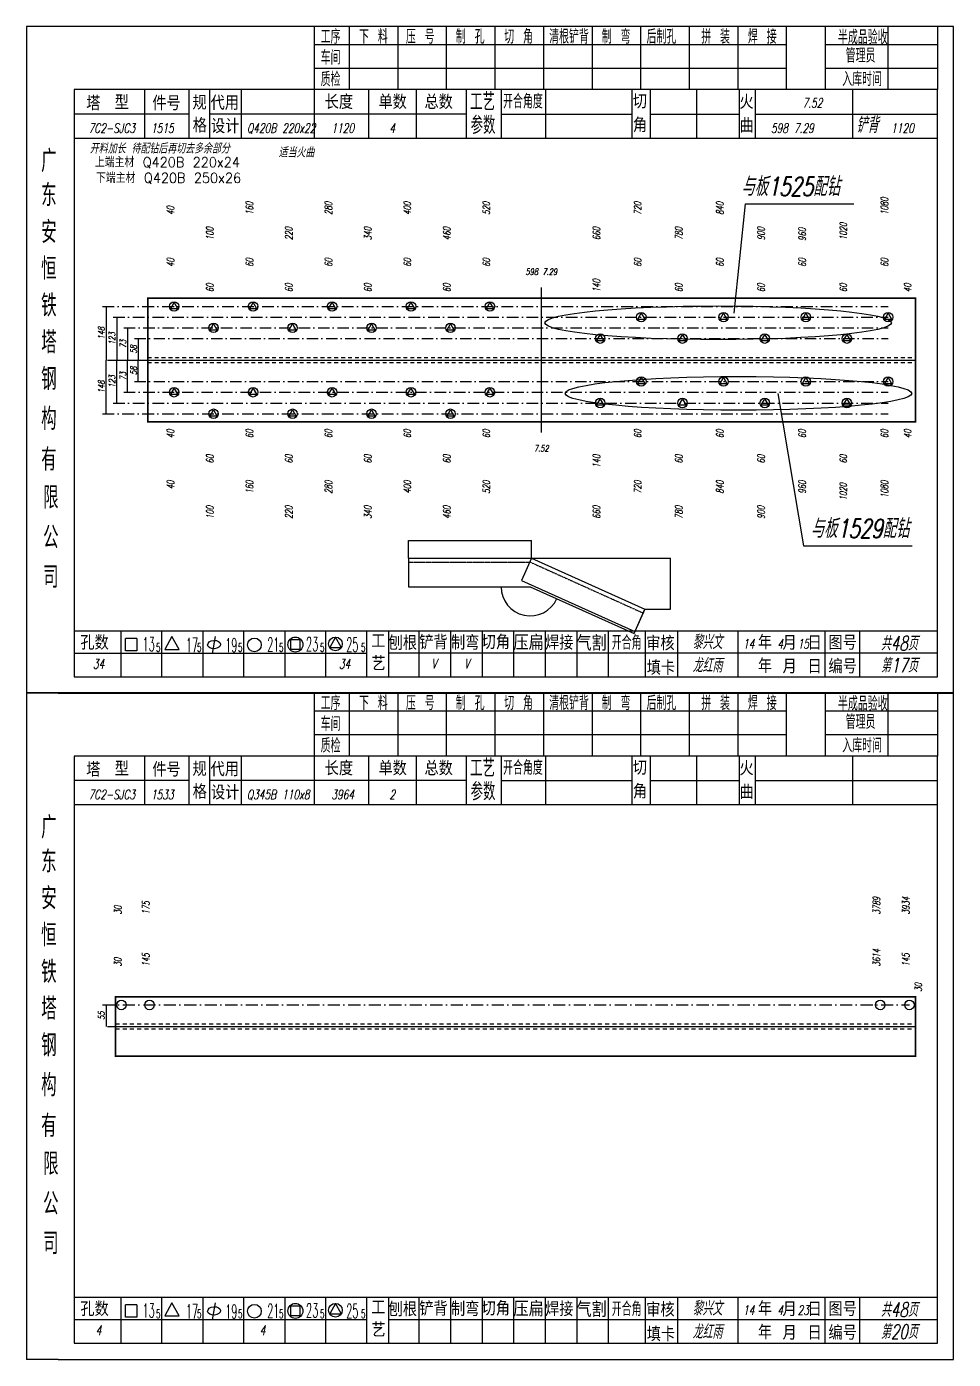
# Model space of a CAD drawing. Header units: millimetres. Extents: x -1378 to 644, y -1773 to 1979.
# Drawn here: x -1079.5 to -785.7, y 127.7 to 550.1 of the extents above; entities that cross this region are included whole.
import ezdxf
from ezdxf.enums import TextEntityAlignment as Align

# ---------------------------------------------------------------- set-up
doc = ezdxf.new("R2010")
doc.units = ezdxf.units.MM
doc.linetypes.add('LPY8', pattern=[0.009000000000000001, 0.005, -0.004])
doc.linetypes.add('LPY9', pattern=[0.025, 0.015, -0.005, 0, -0.005])
for name, color, linetype in [('1', 7, 'Continuous'), ('2', 7, 'Continuous'), ('21', 7, 'Continuous')]:
    doc.layers.add(name, color=color, linetype=linetype)
doc.styles.add('hz', font='txt.shx', dxfattribs={"width": 0.7, "oblique": 12, "bigfont": 'hztxt.shx'})
doc.dimstyles.new('ISO-25', dxfattribs={"dimscale": 0.001, "dimtxt": 2.5, "dimasz": 2.5, "dimexe": 1.25, "dimexo": 0.625, "dimtad": 1, "dimtxsty": 'Standard', "dimcen": 2.5, "dimadec": 0, "dimazin": 0, "dimtfac": 1, "dimtmove": 0, "dimatfit": 3, "dimfxl": 0, "dimarcsym": 0})

# ---------------------------------------------------------------- blocks, each defined once
blk = doc.blocks.new('xytfsc')
at = {"color": 243}
for p, q in [((-0.08180189302063978, 0.1756660281181866), (-0.08180189302063978, -0.03550000000000003)), ((0.2119981069793931, 0.1756660281181865), (-0.08180189302063978, 0.1756660281181865)), ((0.009343547070755576, 0.1756660281181865), (0.009343547070755576, 0.155714770919089)), ((0.02043905911145261, 0.1756660281181865), (0.02043905911145261, 0.1557118104779665)), ((0.03583905911145224, 0.1756660281181865), (0.03583905911145224, 0.1557118104779665)), ((0.05123905911145188, 0.1756660281181865), (0.05123905911145188, 0.1557118104779665)), ((0.0666390591114514, 0.1756660281181865), (0.06663905911145152, 0.1557118104779665)), ((0.08203905911145126, 0.1756660281181865), (0.08203905911145115, 0.1557118104779665)), ((0.09743905911145079, 0.1756660281181865), (0.09743905911145079, 0.1557118104779665)), ((0.1128390591114504, 0.1756660281181865), (0.1128390591114504, 0.1557118104779665)), ((0.1282390591114501, 0.1756660281181865), (0.1282390591114501, 0.1557118104779665)), ((0.1436390591114496, 0.1756660281181865), (0.1436390591114497, 0.1557118104779665)), ((0.1590390591114494, 0.1756660281181865), (0.1590390591114493, 0.1557118104779665)), ((0.1590390591114494, 0.1756660281181865), (0.1590390591114493, 0.1557118104779665)), ((0.1713881142505892, 0.1756660281181865), (0.1713881142505892, 0.1556970395588582)), ((0.1912480675326801, 0.1756660281181865), (0.1912480675326801, 0.1556970395588582)), ((0.2069206040023625, 0.1756660281181865), (0.2069206040023625, 0.1556999999999807)), ((0.2119981069793931, 0.1456999999999898), (0.2119981069793931, 0.1756660281181866)), ((0.1590390591114492, 0.1699052611793964), (0.009343547070755465, 0.1699052611793964)), ((0.2069206040023625, 0.1699052611793964), (0.1713881142505892, 0.1699052611793964)), ((0.1590390591114492, 0.1623816372641632), (0.009343547070755465, 0.1623816372641632)), ((0.2069206040023625, 0.1623816372641632), (0.1713881142505892, 0.1623816372641632)), ((-0.06670189302062168, 0.1556999999999807), (-0.06670189302062168, -0.03041769200676575)), ((0.2069206040023625, 0.1556999999999807), (-0.06670189302062168, 0.1556999999999807)), ((-0.04446205990117902, 0.155710395888902), (-0.04446205990117902, 0.1402103958889274)), ((-0.01376276607479154, 0.1557706927281533), (-0.01376276607479154, 0.1402706927281788)), ((0.009343547070755576, 0.155714770919089), (0.009343547070755576, 0.1402147709191144)), ((0.02656845232527816, 0.1557985932079323), (0.02656845232527816, 0.1402985932079577)), ((0.04170315627649701, 0.1557985932079323), (0.04170315627649701, 0.1402985932079577)), ((0.05749081008329371, 0.1556970395588582), (0.05749081008329371, 0.1401970395588268)), ((0.06860905819851781, 0.1556999999999807), (0.06860905819851781, 0.1401970395588268)), ((0.08264511791261897, 0.1556970395588582), (0.08264511791261897, 0.1401970395588268)), ((0.1101013382460957, 0.1556970395588582), (0.1101013382460957, 0.1401970395588268)), ((0.115893155820657, 0.1556970395588582), (0.115893155820657, 0.1401970395588268)), ((0.1305946114652267, 0.1556970395588582), (0.1305946114652267, 0.1401970395588268)), ((0.144136461840929, 0.1556970395588582), (0.144136461840929, 0.1401970395588268)), ((0.149150303690447, 0.1556970395588582), (0.149150303690447, 0.1401970395588268)), ((0.1800706029964368, 0.1556970395588582), (0.1800706029964368, 0.1401970395588268)), ((0.2069206040023625, -0.03041769200676575), (0.2069206040023625, 0.1556999999999807)), ((-0.03023245648975659, 0.1478930030858255), (-0.06670189302062168, 0.1478930030858255)), ((0.05749081008329371, 0.1479470395588141), (-0.02368604084782133, 0.1479470395588141)), ((0.06860905819851781, 0.1479470395588141), (0.1101013382460957, 0.1479470395588141)), ((0.115893155820657, 0.1479470395588141), (0.144136461840929, 0.1479470395588141)), ((0.149150303690447, 0.1479470395588141), (0.2070965826822823, 0.1479470395588141)), ((0.2119981069793931, -0.03550000000000003), (0.2119981069793931, 0.1456999999999898)), ((0.2070965826822823, 0.1401970395588268), (-0.06670189302062168, 0.1401970395588268)), ((-0.06670189302062168, -0.01580359560226546), (0.2069206040023625, -0.01580359560226546)), ((-0.05192775084779611, -0.01580359560226546), (-0.05192775084779611, -0.03041769200676575)), ((-0.0389277508478193, -0.03041769200676575), (-0.0389277508478193, -0.01580359560226546)), ((-0.02592775084778565, -0.01580359560226546), (-0.02592775084778565, -0.03041769200676575)), ((-0.01292775084780884, -0.03041769200676575), (-0.01292775084780884, -0.01580359560226546)), ((7.224915222481254e-05, -0.01580359560226546), (7.224915222481254e-05, -0.03041769200676575)), ((0.01307224915220162, -0.0302819796132649), (0.01307224915220162, -0.01580359560226546)), ((0.0426919161558027, -0.03036583533575871), (0.0426919161558027, -0.01570061183649435)), ((0.05269191615579361, -0.03036583533575871), (0.05269191615579361, -0.01570061183649435)), ((0.06269191615578451, -0.03036583533575871), (0.06269191615578451, -0.01570061183649435)), ((0.07269191615577542, -0.03036583533575871), (0.07269191615577542, -0.01570061183649435)), ((0.08269191615576632, -0.03036583533575871), (0.08269191615576632, -0.01570061183649435)), ((0.09269191615581407, -0.03036583533575871), (0.09269191615581407, -0.01570061183649435)), ((0.102691916155805, -0.03036583533575871), (0.102691916155805, -0.01570061183649435)), ((0.1144049236795291, -0.03053781203299016), (0.1144049236795291, -0.01587258853372581)), ((0.1246095262382875, -0.03053264624507895), (0.1246095262382875, -0.0158674227458146)), ((0.1437750562829757, -0.0304212194424604), (0.1437750562829757, -0.01575599594319604)), ((0.1713153053457569, -0.03044566928007092), (0.1713153053457569, -0.01578044578080656)), ((0.1823401508876538, -0.03042733090642108), (0.1823401508876538, -0.01576210740709988)), ((-0.05048480263676025, -0.02216373035882774), (-0.05048480263676025, -0.01822926644671091)), ((-0.04686708076590718, -0.01822926644671091), (-0.05048480263676025, -0.01822926644671091)), ((-0.04686708076590718, -0.01822926644671091), (-0.04686708076590718, -0.02216373035882774)), ((-0.03572373924024019, -0.01759791586492659), (-0.03800989078163808, -0.02169668912300543)), ((-0.03346529881744742, -0.02166899407642225), (-0.03572373924024019, -0.01759791586492659)), ((-0.02200695944068853, -0.01759838219815996), (-0.02293684695340004, -0.02300541378001347)), ((0.004830003859665921, -0.01861207898791511), (0.00193582636299483, -0.01861207898791511)), ((0.00193582636299483, -0.02175965011757447), (0.00193582636299483, -0.01861207898791511)), ((0.004830003859665921, -0.01861207898791511), (0.004830003859665921, -0.02175965011757447)), ((0.01611402239055282, -0.01775831488304042), (0.01428510115741177, -0.02103733348950348)), ((0.01431171815258325, -0.02108781472843296), (0.01794739172399262, -0.02107673604096866)), ((0.01792077472882114, -0.02101517745221421), (0.01611402239055282, -0.01775831488304042)), ((0.02607224915217843, -0.02298197961327836), (-0.06670189302062168, -0.02298197961327836)), ((-0.04686708076590718, -0.02216373035882774), (-0.05048480263676025, -0.02216373035882774)), ((-0.03800005462673595, -0.02172372488995328), (-0.03347897966173774, -0.02172372488995328)), ((0.004830003859665921, -0.02175965011757447), (0.00193582636299483, -0.02175965011757447)), ((0.03293604349468582, -0.02282133209506404), (0.2069206040023625, -0.02282133209506404)), ((-0.06670189302062168, -0.03041769200676575), (0.2069206040023625, -0.03041769200676575)), ((-0.07180189302064888, -0.03550000000000003), (-0.08180189302063978, -0.03550000000000003)), ((-0.07180189302064888, -0.03550000000000003), (0.2119981069793931, -0.03550000000000003))]:
    blk.add_line(p, q, dxfattribs=at)
at = {"color": 25}
for p, q in [((-0.03023245648975659, 0.1401430030857814), (-0.03023245648975659, 0.1556430030858127)), ((-0.02369509745372567, 0.1402529613678912), (-0.02369509745372567, 0.1557529613679225)), ((0.02607224915217843, -0.0302819796132649), (0.02607224915217843, -0.01568197961323498)), ((0.03297843533735489, -0.03048923032871292), (0.03297843533735489, -0.015889230328683))]:
    blk.add_line(p, q, dxfattribs=at)
at = {"color": 243}
for centre, radius in [((-0.009582155382162783, -0.02025092920551791), 0.00217561732827997), ((0.003407718477063226, -0.02014333020655207), 0.002369953329622078), ((0.01609636409548842, -0.0199313602378634), 0.00217561732827997)]:
    blk.add_circle(centre, radius, dxfattribs=at)
blk.add_ellipse((-0.02237046103383078, -0.02015827340265836), major_axis=(-0.002062659495382668, -0.0001351756295155492), ratio=0.631198260949918, dxfattribs=at)
at = {"color": 243, "style": 'hz'}
for s, height, width, p in [('工序', 0.0045, 0.7, (0.01141078938846307, 0.1702582894362837)), ('下 料', 0.0045, 0.7, (0.02359805093865874, 0.1702582894362837)), ('压 号', 0.0045, 0.7, (0.03844793515955247, 0.1702582894362837)), ('制 孔', 0.0045, 0.7, (0.05425820382671931, 0.1702582894362837)), ('切 角', 0.0045, 0.7, (0.06959885115699593, 0.1702582894362837)), ('清根铲背 ', 0.0045, 0.7, (0.08384982621404846, 0.1702582894362837)), (' 制 弯', 0.0045, 0.7, (0.0977236024752125, 0.1702582894362837)), (' 后制孔', 0.0045, 0.7, (0.1119142199866298, 0.1702582894362837)), ('拼 装', 0.0045, 0.7, (0.1320676244899056, 0.1702582894362837)), (' 焊 接', 0.0045, 0.7, (0.1440676463303413, 0.1702582894362837)), ('半成品验收', 0.0045, 0.7, (0.1754148552770184, 0.17009081662611)), ('管理员', 0.0045, 0.7, (0.1778732141532154, 0.1642803059513241)), ('车间', 0.0045, 0.7, (0.01141078938846307, 0.1636468545306323)), ('质检', 0.0045, 0.7, (0.01141078938846307, 0.156762344220953)), ('入库时间', 0.0045, 0.7, (0.1767723680015715, 0.1568099015570553)), ('工艺', 0.0056, 0.7, (0.0587989906382228, 0.1490577820888024)), ('开合角度', 0.0045, 0.7, (0.06923366991591651, 0.1497418554182122)), ('参数', 0.0056, 0.7, (0.05897301172157599, 0.1416372668027879)), ('广', 0.006999999999999999, 0.7, (-0.07719585007359397, 0.1295954538279165)), ('东', 0.006999999999999999, 0.7, (-0.07719585007359397, 0.1187447526499018)), ('安', 0.006999999999999999, 0.7, (-0.07719585007359397, 0.1070945280846008)), ('恒', 0.006999999999999999, 0.7, (-0.07719585007359397, 0.09542786141794474)), ('铁', 0.006999999999999999, 0.7, (-0.07719585007359397, 0.08376119475123184)), ('塔', 0.006999999999999999, 0.7, (-0.07719585007359397, 0.07209452808457578)), ('钢', 0.006999999999999999, 0.7, (-0.07719585007359397, 0.06049329061205705)), ('构', 0.006999999999999999, 0.7, (-0.07719585007359397, 0.04788110145058405)), ('有', 0.006999999999999999, 0.7, (-0.07719585007359397, 0.03500140037114258)), ('限', 0.006999999999999999, 0.7, (-0.07658584270095103, 0.02293366727998497)), ('公', 0.006999999999999999, 0.7, (-0.07658584270095103, 0.01031732387083545)), ('司', 0.006999999999999999, 0.7, (-0.07658584270095103, -0.002230952025500332)), ('开合角', 0.0045, 0.7, (0.1036835877846721, -0.02178813139981733)), ('13', 0.0045, 0.5, (-0.04502721137996046, -0.02227006754184052)), ('5', 0.002693249999999999, 0.6, (-0.04077264305934192, -0.02242096852363423)), ('17', 0.0045, 0.5, (-0.03130114412024965, -0.02253916149793261)), ('5', 0.002693249999999999, 0.6, (-0.02777264305936511, -0.02242096852363423)), ('19', 0.0045, 0.5, (-0.01885191850092893, -0.02259557977048238)), ('5', 0.002693249999999999, 0.6, (-0.0147726430593883, -0.02242096852363423)), ('21', 0.0045, 0.5, (-0.00553038687158447, -0.02237613483582485)), ('5', 0.002693249999999999, 0.6, (-0.00177264305935465, -0.02242096852363423)), ('23', 0.0045, 0.5, (0.006791355083094586, -0.02228307153647896)), ('5', 0.002693249999999999, 0.6, (0.01122735694062216, -0.02242096852363423)), ('25', 0.0045, 0.5, (0.01951661638022928, -0.02242476536251664)), ('5', 0.002693249999999999, 0.6, (0.02422735694065581, -0.02242096852363423))]:
    blk.add_text(s, height=height, dxfattribs=dict(at, width=width)).set_placement(p)
for s, height, p in [('塔', 0.0045, (-0.06291316232997757, 0.1491330645802254)), ('型', 0.0045, (-0.05389800470524675, 0.1494323354525722)), ('单数', 0.0045, (0.02972464180217516, 0.1495488179195508)), ('总数', 0.0045, (0.04431395269088456, 0.1495432887106308)), ('孔数', 0.0045, (-0.06478007560255661, -0.02179219429489015)), ('压扁', 0.0048, (0.07253166959404156, -0.02191633846563085)), ('气割', 0.0048, (0.09248400186405037, -0.02209650407114444)), ('图号', 0.0045, (0.1723960165372483, -0.02179937828155792)), ('编号', 0.0045, (0.1723960165372483, -0.0292993782815511))]:
    blk.add_text(s, height=height, dxfattribs=at).set_placement(p)
at = {"color": 25, "style": 'hz'}
for s, height, p in [('件号', 0.004500000000000001, (-0.04194006886487556, 0.149165076108331)), ('规', 0.0045, (-0.02922751466766782, 0.1493373910887062)), ('代用', 0.0045, (-0.02348416342917459, 0.1492692985372759)), ('长度', 0.004500000000000001, (0.01268450122748221, 0.1495456455800895)), ('切', 0.0045, (0.1103860914289777, 0.1497265722913557)), ('火', 0.0045, (0.1441815548179471, 0.1495717984769971)), ('格', 0.0045, (-0.02914508603325372, 0.1421256806360265)), ('设计', 0.0045, (-0.02335299900025289, 0.1418915802476153)), ('角', 0.0045, (0.1103860914289777, 0.1422265722913625)), ('曲', 0.0045, (0.1441815548179471, 0.142071798477004)), ('铲背', 0.0045, (0.04268726910831278, -0.02168679435850257)), ('制弯', 0.0045, (0.05274347044380023, -0.02179229979843561)), ('切角', 0.0045, (0.06242599489652834, -0.02161270702770074)), ('焊接', 0.0045, (0.08255816148815087, -0.02181036329294378)), ('年', 0.0045, (0.1500464708567216, -0.0217049306504446)), ('工', 0.0045, (0.02740716187170678, -0.02128382374563492)), ('刨根', 0.0045, (0.03295636141248737, -0.02187364499558092)), ('审核', 0.0045, (0.1146189310481128, -0.02199924418447202)), ('月', 0.0045, (0.1578457398947813, -0.02183650049470137)), ('日', 0.0045, (0.165761998036117, -0.02182188700463533)), ('艺', 0.0045, (0.02748576950156634, -0.02837945118942392)), ('填卡', 0.0045, (0.1148046463357838, -0.02976734870644399)), ('年', 0.0045, (0.1500464708567216, -0.02918454778050367)), ('月', 0.0045, (0.1578457398947813, -0.02931611762476044)), ('日', 0.0045, (0.165761998036117, -0.0293015041346944))]:
    blk.add_text(s, height=height, dxfattribs=at).set_placement(p)
blk = doc.blocks.new('li8')
at = {"layer": '21', "color": 7, "linetype": 'LPY8'}
blk.add_line((0, 0), (1, 0), dxfattribs=at)
blk = doc.blocks.new('do')
at = {"color": 211}
for p, q in [((-0.7163570769760446, -0.4136245762459683), (0, 0.8271422774380701)), ((0, 0.8271422774380701), (0.7163570769760446, -0.4136245762459683)), ((-0.7163570769760446, -0.4136245762459683), (0.7163570769760446, -0.4136245762459683))]:
    blk.add_line(p, q, dxfattribs=at)
blk.add_circle((0, 0), 1, dxfattribs=at)
blk = doc.blocks.new('li9')
at = {"layer": '21', "color": 210, "linetype": 'LPY9'}
blk.add_line((0, 0), (1, 0), dxfattribs=at)
blk = doc.blocks.new('*D96')
at = {"layer": '1', "color": 0, "lineweight": -2}
for p, q in [((-958.3780005676768, 381.6560457900862), (-958.3780005676768, 387.2691606876584)), ((-958.3755005676768, 387.2679106876584), (-919.4423248203012, 387.2679106876584)), ((-919.4398248203012, 381.6560457900862), (-919.4398248203012, 387.2691606876584))]:
    blk.add_line(p, q, dxfattribs=at)
at = {"layer": '1', "color": 0}
for points in [[(-958.3755005676768, 387.2683273543251), (-958.3755005676768, 387.2674940209917), (-958.3780005676768, 387.2679106876584)], [(-919.4423248203012, 387.2683273543251), (-919.4423248203012, 387.2674940209917), (-919.4398248203012, 387.2679106876584)]]:
    blk.add_solid(points, dxfattribs=at)
at = {"layer": 'Defpoints', "color": 0}
for p in [(-919.4398248203012, 387.2679106876584), (-958.3780005676768, 381.6554207900862), (-919.4398248203012, 381.6554207900862)]:
    blk.add_point(p, dxfattribs=at)
at = {"layer": '1', "color": 0, "insert": (-938.908912693989, 387.2697856876584), "char_height": 0.0025, "attachment_point": 5}
blk.add_mtext('{\\f宋体|b0|i0|c134|p54;598}', dxfattribs=at)
blk = doc.blocks.new('*D95')
at = {"color": 0, "lineweight": -2}
blk.add_arc((-919.8238006095775, 372.5892656833634), 9.248761992316547, 180.015487418677, 335.7399349888071, dxfattribs=at)
at = {"color": 0}
for points in [[(-929.0729789306738, 372.5867656270723), (-929.0721455973481, 372.5867657397), (-929.072562601894, 372.5892656833634)], [(-911.3921777970054, 368.7893146298554), (-911.3914180091697, 368.7889723333623), (-911.3907710136082, 368.7914228451159)]]:
    blk.add_solid(points, dxfattribs=at)
at = {"layer": 'Defpoints', "color": 0}
for p in [(-958.3780005676767, 372.5892656833634), (-919.8238006095775, 372.5892656833634), (-919.8238006095775, 372.5892656833634), (-925.5282715282608, 365.3092512652173), (-886.917669502878, 357.7698804392106)]:
    blk.add_point(p, dxfattribs=at)
at = {"color": 0, "insert": (-921.7656368664266, 363.5485693053038), "char_height": 0.0025, "attachment_point": 5, "rotation": 347.877711203742}
blk.add_mtext('{\\f宋体|b0|i0|c134|p54;172.7}', dxfattribs=at)
blk = doc.blocks.new('*D94')
at = {"color": 0, "lineweight": -2}
for p, q in [((-919.4400814656527, 381.6548509145177), (-922.6375767571068, 374.5548803327256)), ((-922.6347839641297, 374.5549935024558), (-886.657936228159, 358.3527008433659)), ((-883.4586747251346, 365.4505050926146), (-886.6561700165887, 358.3505345108225))]:
    blk.add_line(p, q, dxfattribs=at)
at = {"color": 0}
for points in [[(-922.6346128672286, 374.5553734195014), (-922.6349550610308, 374.5546135854102), (-922.6370634664034, 374.5560200838624)], [(-886.6577651312579, 358.3530807604116), (-886.6581073250601, 358.3523209263203), (-886.6556567258854, 358.3516742619593)]]:
    blk.add_solid(points, dxfattribs=at)
at = {"layer": 'Defpoints', "color": 0}
for p in [(-919.439824820301, 381.6554207900861), (-883.458418079783, 365.451074968183), (-886.6556567258854, 358.3516742619593)]:
    blk.add_point(p, dxfattribs=at)
at = {"color": 0, "insert": (-907.1539437781645, 367.5852021679597), "char_height": 0.0025, "attachment_point": 5, "rotation": 335.7554224075021}
blk.add_mtext('{\\f宋体|b0|i0|c134|p54;522}', dxfattribs=at)
blk = doc.blocks.new('*D93')
at = {"color": 0, "lineweight": -2}
for p, q in [((-919.4391998203012, 381.6554207900848), (-875.3228343125521, 381.6554207900847)), ((-875.3240843125521, 365.4535749681816), (-875.3240843125521, 381.6529207900847)), ((-883.457793079783, 365.4510749681816), (-875.3228343125521, 365.4510749681816))]:
    blk.add_line(p, q, dxfattribs=at)
at = {"color": 0}
for points in [[(-875.3245009792188, 381.6529207900847), (-875.3236676458855, 381.6529207900847), (-875.3240843125521, 381.6554207900847)], [(-875.3245009792188, 365.4535749681816), (-875.3236676458855, 365.4535749681816), (-875.3240843125521, 365.4510749681816)]]:
    blk.add_solid(points, dxfattribs=at)
at = {"layer": 'Defpoints', "color": 0}
for p in [(-919.4398248203012, 381.6554207900848), (-875.3240843125521, 381.6554207900847), (-883.458418079783, 365.4510749681816)]:
    blk.add_point(p, dxfattribs=at)
at = {"color": 0, "insert": (-875.3259593125523, 373.553247879133), "char_height": 0.0025, "attachment_point": 5, "rotation": 90}
blk.add_mtext('{\\f宋体|b0|i0|c134|p54;66.3}', dxfattribs=at)
blk = doc.blocks.new('co')
at = {"color": 211}
blk.add_circle((0, 0), 1, dxfattribs=at)

msp = doc.modelspace()

# ---------------------------------------------------------------- linework, layer by layer
at = {"color": 134}
for p, q in [((-855.1435544160742, 459.2929835349087), (-851.620934388919, 493.9303872536134)), ((-851.620934388919, 493.9303872536134), (-817.2401890324894, 493.9303872536134)), ((-841.3477771177755, 433.7892391179712), (-833.1550220935216, 385.5533927033439)), ((-833.1550220935216, 385.5533927033439), (-798.7742767371204, 385.5533927033439))]:
    msp.add_line(p, q, dxfattribs=at)
for centre in [(-860.246133284065, 456.2131851911872), (-853.8159290431084, 433.8379845576128)]:
    msp.add_ellipse(centre, major_axis=(-54.95453307923254, 0), ratio=0.09731811353535011, dxfattribs=at)
at = {"layer": '1', "color": 7}
for p, q in [((-958.3780005676768, 381.6554207900862), (-919.4398248203012, 381.6554207900862)), ((-958.3780005676768, 381.6554207900862), (-958.3780005676768, 372.5892656833634)), ((-919.4398248203012, 381.6554207900862), (-883.458418079783, 365.4510749681816)), ((-958.3780005676768, 372.5892656833634), (-919.8238006095775, 372.5892656833634)), ((-919.8238006095775, 372.5892656833634), (-886.9176695028781, 357.7698804392111)), ((-886.9176695028781, 357.7698804392111), (-883.458418079783, 365.4510749681816))]:
    msp.add_line(p, q, dxfattribs=at)
at = {"layer": '1', "color": 7, "linetype": 'LPY8'}
for p, q in [((-958.3780005676768, 380.3280354434872), (-919.7249317285522, 380.3280354434872)), ((-919.7249317285522, 380.3280354434872), (-884.0034857262818, 364.2407638019489))]:
    msp.add_line(p, q, dxfattribs=at)
at = {"layer": '2', "color": 1}
msp.add_line((-916.3203757521965, 467.392927181042), (-916.3203757521965, 421.3929271810426), dxfattribs=at)
at = {"layer": '2', "color": 7}
for p, q in [((-1054.280261466482, 461.3929271810417), (-1054.280261466482, 444.3929271810423)), ((-1050.880261466482, 457.9929271810425), (-1050.880261466482, 444.3929271810423)), ((-1047.480261466482, 454.5929271810434), (-1047.480261466482, 444.3929271810423)), ((-1044.080261466482, 451.1929271810407), (-1044.080261466482, 444.3929271810423)), ((-1054.280261466482, 427.3929271810428), (-1054.280261466482, 444.3929271810423)), ((-1053.880261466482, 444.3929271810423), (-981.0802614664823, 444.3929271810423)), ((-1053.880261466482, 444.3929271810423), (-981.0802614664823, 444.3929271810423)), ((-1050.880261466482, 430.792927181042), (-1050.880261466482, 444.3929271810423)), ((-1047.480261466482, 434.1929271810412), (-1047.480261466482, 444.3929271810423)), ((-1044.080261466482, 437.5929271810404), (-1044.080261466482, 444.3929271810423)), ((-1041.080261466482, 444.3929271810423), (-797.6802614664823, 444.3929271810423)), ((-1054.280261466482, 240.0268990628551), (-1054.280261466482, 233.2268990628567)), ((-1053.880261466483, 233.2268990628567), (-991.2802614664823, 233.2268990628567)), ((-1051.280261466482, 233.2268990628567), (-797.6802614664823, 233.2268990628567))]:
    msp.add_line(p, q, dxfattribs=at)
at = {"layer": '2', "color": 7, "const_width": 0.5}
for points in [[(-1041.080261466482, 463.9929271810415), (-797.6802614664823, 463.9929271810415), (-797.6802614664823, 424.7929271810408), (-1041.080261466482, 424.7929271810408)], [(-1051.280261466482, 242.626899062856), (-797.6802614664823, 242.626899062856), (-797.6802614664823, 223.8268990628567), (-1051.280261466482, 223.8268990628567)]]:
    msp.add_lwpolyline(points, close=True, dxfattribs=at)

# ---------------------------------------------------------------- block references
at = {"layer": '1', "color": 1, "xscale": 1000, "yscale": 1000, "zscale": 1000}
msp.add_blockref('xytfsc', (-997.6802614664823, 374.392927181042), dxfattribs=at)
at = {"layer": '1', "color": 7}
for name, p, xscale, yscale, zscale in [('li9', (-1055.480261466482, 461.3929271810417), 249.107142857143, 249.107142857143, 249.107142857143), ('do', (-1032.735118609339, 461.3929271810417), 1.5, 1.5, 1.5), ('do', (-1007.699690037911, 461.3929271810417), 1.5, 1.5, 1.5), ('do', (-982.6642614664822, 461.3929271810417), 1.5, 1.5, 1.5), ('do', (-957.6288328950536, 461.3929271810417), 1.5, 1.5, 1.5), ('do', (-932.5934043236251, 461.3929271810417), 1.5, 1.5, 1.5), ('li9', (-1052.080261466482, 457.9929271810425), 245.707142857143, 245.707142857143, 245.707142857143), ('do', (-884.6088328950536, 457.9929271810425), 1.5, 1.5, 1.5), ('do', (-858.5302614664822, 457.9929271810425), 1.5, 1.5, 1.5), ('do', (-832.4516900379108, 457.9929271810425), 1.5, 1.5, 1.5), ('do', (-806.3731186093394, 457.9929271810425), 1.5, 1.5, 1.5), ('li9', (-1048.680261466482, 454.5929271810434), 242.307142857143, 242.307142857143, 242.307142857143), ('do', (-1020.217404323625, 454.5929271810434), 1.5, 1.5, 1.5), ('do', (-995.1819757521965, 454.5929271810434), 1.5, 1.5, 1.5), ('do', (-970.146547180768, 454.5929271810434), 1.5, 1.5, 1.5), ('do', (-945.1111186093394, 454.5929271810434), 1.5, 1.5, 1.5), ('do', (-897.6481186093393, 451.1929271810407), 1.5, 1.5, 1.5), ('do', (-871.5695471807679, 451.1929271810407), 1.5, 1.5, 1.5), ('do', (-845.4909757521966, 451.1929271810407), 1.5, 1.5, 1.5), ('do', (-819.4124043236252, 451.1929271810407), 1.5, 1.5, 1.5), ('li9', (-1045.280261466482, 451.1929271810407), 238.907142857143, 238.907142857143, 238.907142857143), ('li9', (-1045.280261466482, 437.5929271810404), 238.907142857143, 238.907142857143, 238.907142857143), ('do', (-1032.735118609339, 434.1929271810412), 1.5, 1.5, 1.5), ('do', (-1007.699690037911, 434.1929271810412), 1.5, 1.5, 1.5), ('do', (-982.6642614664822, 434.1929271810412), 1.5, 1.5, 1.5), ('do', (-957.6288328950536, 434.1929271810412), 1.5, 1.5, 1.5), ('do', (-932.5934043236251, 434.1929271810412), 1.5, 1.5, 1.5), ('do', (-884.6088328950536, 437.5929271810404), 1.5, 1.5, 1.5), ('do', (-858.5302614664822, 437.5929271810404), 1.5, 1.5, 1.5), ('do', (-832.4516900379108, 437.5929271810404), 1.5, 1.5, 1.5), ('do', (-806.3731186093394, 437.5929271810404), 1.5, 1.5, 1.5), ('li9', (-1052.080261466482, 430.792927181042), 245.707142857143, 245.707142857143, 245.707142857143), ('li9', (-1048.680261466482, 434.1929271810412), 242.307142857143, 242.307142857143, 242.307142857143), ('do', (-897.6481186093393, 430.792927181042), 1.5, 1.5, 1.5), ('do', (-871.5695471807679, 430.792927181042), 1.5, 1.5, 1.5), ('do', (-845.4909757521966, 430.792927181042), 1.5, 1.5, 1.5), ('do', (-819.4124043236252, 430.792927181042), 1.5, 1.5, 1.5), ('li9', (-1055.480261466482, 427.3929271810428), 249.107142857143, 249.107142857143, 249.107142857143), ('do', (-1020.217404323625, 427.3929271810428), 1.5, 1.5, 1.5), ('do', (-995.1819757521965, 427.3929271810428), 1.5, 1.5, 1.5), ('do', (-970.146547180768, 427.3929271810428), 1.5, 1.5, 1.5), ('do', (-945.1111186093394, 427.3929271810428), 1.5, 1.5, 1.5), ('xytfsc', (-997.6802614664825, 163.2268990628564), 1000, 1000, 1000), ('co', (-1049.437758943778, 240.0268990628551), 1.500000000000057, 1.500000000000057, 1.5), ('co', (-1040.532330084041, 240.0268990628551), 1.500000000000057, 1.500000000000057, 1.5), ('co', (-808.8760233231927, 240.0268990628551), 1.500000000000057, 1.500000000000057, 1.5), ('co', (-799.5995349276329, 240.0268990628551), 1.500000000000057, 1.500000000000057, 1.5), ('li9', (-1055.480261466482, 240.0268990628551), 255.8807265388501, 255.8807265388516, 255.88072653885)]:
    msp.add_blockref(name, p, dxfattribs=dict(at, xscale=xscale, yscale=yscale, zscale=zscale))
at = {"layer": '2', "color": 7}
for p, xscale, yscale, zscale in [((-1041.080261466482, 445.1929271810404), 243.4, 243.4, 243.4), ((-1041.080261466482, 443.5929271810406), 243.4, 243.4, 243.4), ((-1051.280261466482, 234.0268990628549), 253.6000000000001, 253.5999999999987, 253.6), ((-1051.280261466482, 232.426899062855), 253.6000000000001, 253.5999999999987, 253.6)]:
    msp.add_blockref('li8', p, dxfattribs=dict(at, xscale=xscale, yscale=yscale, zscale=zscale))

# ---------------------------------------------------------------- texts
at = {"color": 2, "style": 'hz', "width": 0.95}
for s, p in [('上端主材 Q420B 220x24', (-1034.869077599486, 505.5355274638491)), ('下端主材 Q420B 250x26', (-1034.492531709323, 500.5697303769243))]:
    msp.add_text(s, height=3.142712129565791, dxfattribs=at).set_placement(p, align=Align.CENTER)
at = {"layer": '1', "color": 7, "style": 'hz', "oblique": 12, "width": 0.7}
for s, height, p in [(' 7.52 ', 3, (-835.3802614664822, 524.3929271810406)), ('铲背', 5, (-816.4802614664823, 516.3929271810414)), (' 598 7.29 ', 3, (-845.3802614664822, 516.3929271810414)), (' 1120', 3, (-807.2802614664822, 516.3929271810414)), ('与板1525配钻', 6, (-852.9117968674742, 496.4013775691858)), ('与板1529配钻', 6, (-830.9233710659074, 388.0243830189163)), ('共48页', 4.5, (-808.6802614664822, 352.3929271810435)), ('第17页', 4.5, (-808.6802614664822, 345.3929271810421)), ('共48页', 4.5, (-808.680261466482, 141.2268990628544)), ('第20页', 4.5, (-808.680261466482, 134.226899062853))]:
    msp.add_text(s, height=height, dxfattribs=at).set_placement(p)
for s, height, p in [('7C2-SJC3', 3, (-1052.480261466482, 516.3929271810414)), ('4', 3, (-963.5802614664823, 516.3929271810414)), ('黎兴文', 4.5, (-863.6802614664822, 352.7929271810426)), ('14', 3, (-850.5802614664823, 352.9929271810421)), ('4', 3, (-840.5802614664823, 352.9929271810421)), ('15', 3, (-833.2802614664822, 352.9929271810421)), ('34', 3, (-1056.680261466482, 346.5929271810428)), ('34', 3, (-978.6802614664822, 346.5929271810428)), ('V', 3, (-950.2802614664822, 346.6929271810426)), ('V', 3, (-939.8802614664822, 346.6929271810426)), ('龙红雨', 4.5, (-863.6802614664822, 345.3929271810421)), ('7C2-SJC3', 3, (-1052.480261466482, 305.2268990628559)), ('1533', 3, (-1036.480261466482, 305.2268990628559)), ('Q345B 110x8 ', 3, (-998.7802614664821, 305.2268990628559)), ('3964', 3, (-979.2802614664823, 305.2268990628559)), ('2', 3, (-963.5802614664825, 305.2268990628559)), ('黎兴文', 4.5, (-863.6802614664825, 141.626899062857)), ('14', 3, (-850.5802614664825, 141.8268990628566)), ('4', 3, (-840.5802614664826, 141.8268990628566)), ('23', 3, (-833.2802614664823, 141.8268990628566)), ('4', 3, (-1056.680261466482, 135.4268990628573)), ('4', 3, (-1004.680261466483, 135.4268990628573)), ('龙红雨', 4.5, (-863.6802614664825, 134.2268990628565))]:
    msp.add_text(s, height=height, dxfattribs=at).set_placement(p, align=Align.CENTER)
at = {"layer": '1', "color": 1, "style": 'hz', "oblique": 12, "width": 0.7}
for s, p in [('1515', (-1036.480261466482, 516.3929271810414)), ('Q420B 220x22', (-998.7802614664821, 516.3929271810414)), ('1120', (-979.2802614664823, 516.3929271810414))]:
    msp.add_text(s, height=3, dxfattribs=at).set_placement(p, align=Align.CENTER)
at = {"layer": '1', "color": 7, "style": 'hz', "oblique": 12, "width": 0.7}
for s, p in [('160', (-1007.699690037911, 490.3929271810416)), ('280', (-982.6642614664822, 490.3929271810416)), ('400', (-957.6288328950536, 490.3929271810416)), ('520', (-932.5934043236251, 490.3929271810416)), ('720', (-884.6088328950536, 490.3929271810416)), ('840', (-858.5302614664822, 490.3929271810416)), ('1080', (-806.3731186093394, 490.3929271810416)), ('40', (-1032.735118609339, 490.3929271810416)), ('100', (-1020.217404323625, 482.3929271810425)), ('220', (-995.1819757521965, 482.3929271810425)), ('340', (-970.146547180768, 482.3929271810425)), ('460', (-945.1111186093394, 482.3929271810425)), ('660', (-897.6481186093393, 482.3929271810425)), ('780', (-871.5695471807679, 482.3929271810425)), ('900', (-845.4909757521966, 482.3929271810425)), ('960', (-832.4516900379108, 482.1366338359749)), ('1020', (-819.4124043236252, 482.3929271810425)), ('40', (-1032.735118609339, 473.892927181041)), ('60', (-1007.699690037911, 473.892927181041)), ('60', (-982.6642614664822, 473.892927181041)), ('60', (-957.6288328950536, 473.892927181041)), ('60', (-932.5934043236251, 473.892927181041)), ('60', (-884.6088328950536, 473.892927181041)), ('60', (-858.5302614664822, 473.892927181041)), ('60', (-832.4516900379108, 473.892927181041)), ('60', (-806.3731186093394, 473.892927181041)), ('140', (-897.6481186093393, 465.8929271810419)), ('60', (-1020.217404323625, 465.8929271810419)), ('60', (-995.1819757521965, 465.8929271810419)), ('60', (-970.146547180768, 465.8929271810419)), ('60', (-945.1111186093394, 465.8929271810419)), ('60', (-871.5695471807679, 465.8929271810419)), ('60', (-845.4909757521966, 465.8929271810419)), ('60', (-819.4124043236252, 465.8929271810419)), ('40', (-799.0266900379108, 465.8929271810419)), ('30', (-1049.437758943778, 268.7268990628558)), ('175', (-1040.532330084041, 268.7268990628558)), ('3789', (-808.8760233231927, 268.7268990628558)), ('3934', (-799.5995349276329, 268.7268990628558)), ('3614', (-808.8760233231927, 252.226899062855)), ('30', (-1049.437758943778, 252.226899062855)), ('145', (-1040.532330084041, 252.226899062855)), ('145', (-799.5995349276329, 252.226899062855)), ('30', (-795.6398981970575, 244.2268990628559))]:
    msp.add_text(s, height=2.3, rotation=90, dxfattribs=at).set_placement(p)
for s, p in [('40', (-1032.735118609339, 422.3929271810402)), ('60', (-1007.699690037911, 422.3929271810402)), ('60', (-982.6642614664822, 422.3929271810402)), ('60', (-957.6288328950536, 422.3929271810402)), ('60', (-932.5934043236251, 422.3929271810402)), ('60', (-884.6088328950536, 422.3929271810402)), ('60', (-858.5302614664822, 422.3929271810402)), ('60', (-832.4516900379108, 422.3929271810402)), ('60', (-806.3731186093394, 422.3929271810402)), ('40', (-799.0266900379108, 422.3929271810402)), ('60', (-1020.217404323625, 414.3929271810412)), ('60', (-995.1819757521965, 414.3929271810412)), ('60', (-970.146547180768, 414.3929271810412)), ('60', (-945.1111186093394, 414.3929271810412)), ('140', (-897.6481186093393, 414.3929271810412)), ('60', (-871.5695471807679, 414.3929271810412)), ('60', (-845.4909757521966, 414.3929271810412)), ('60', (-819.4124043236252, 414.3929271810412)), ('40', (-1032.735118609339, 406.1929271810425)), ('160', (-1007.699690037911, 406.1929271810425)), ('280', (-982.6642614664822, 406.1929271810425)), ('400', (-957.6288328950536, 406.1929271810425)), ('520', (-932.5934043236251, 406.1929271810425)), ('720', (-884.6088328950536, 406.1929271810425)), ('840', (-858.5302614664822, 406.1929271810425)), ('960', (-832.4516900379108, 406.1929271810425)), ('1020', (-819.4124043236252, 405.4074458181174)), ('1080', (-806.3731186093394, 406.1929271810425)), ('100', (-1020.217404323625, 398.1929271810434)), ('220', (-995.1819757521965, 398.1929271810434)), ('340', (-970.146547180768, 398.1929271810434)), ('460', (-945.1111186093394, 398.1929271810434)), ('660', (-897.6481186093393, 398.1929271810434)), ('780', (-871.5695471807679, 398.1929271810434)), ('900', (-845.4909757521966, 398.1929271810434))]:
    msp.add_text(s, height=2.3, rotation=90, dxfattribs=at).set_placement(p, align=Align.RIGHT)
at = {"layer": '1', "color": 134, "ltscale": 0.001, "char_height": 3, "width": 62.7, "attachment_point": 1, "style": 'hz'}
for s, insert in [('开料加长 待配钻后再切去多余部分', (-1059.484482144759, 512.8845397116493, -853.1987439879664)), ('适当火曲', (-999.6560970535994, 511.6522038677394, -853.1987439879664))]:
    msp.add_mtext(s, dxfattribs=dict(at, insert=insert))
at = {"layer": '2', "color": 1, "style": 'hz', "oblique": 12, "width": 0.7}
for s, p in [('598 7.29', (-916.3203757521965, 471.3929271810433)), ('7.52', (-916.3203757521965, 415.3929271810424))]:
    msp.add_text(s, height=2, dxfattribs=at).set_placement(p, align=Align.CENTER)
at = {"layer": '2', "color": 7, "style": 'hz', "oblique": 12, "width": 0.7}
for s, p in [('148', (-1054.780261466482, 452.8929271810438)), ('123', (-1051.380261466482, 451.1929271810407)), ('73', (-1047.980261466482, 449.4929271810411)), ('58', (-1044.580261466482, 447.7929271810415)), ('123', (-1051.380261466482, 437.5929271810404)), ('73', (-1047.980261466482, 439.2929271810435)), ('58', (-1044.580261466482, 440.9929271810431)), ('148', (-1054.780261466482, 435.8929271810408)), ('55', (-1054.780261466482, 236.6268990628559))]:
    msp.add_text(s, height=2, rotation=90, dxfattribs=at).set_placement(p, align=Align.CENTER)

# ---------------------------------------------------------------- dimensions: what is measured, and where the dimension line sits
at = {"color": 134}
dim = msp.add_linear_dim(base=(-886.6556567258854, 358.3516742619593), p1=(-919.4398248203012, 381.6554207900862), p2=(-883.458418079783, 365.451074968183), angle=335.75542240750207, text='{\\f宋体|b0|i0|c134|p54;522}', dimstyle='ISO-25', dxfattribs=at)
dim.commit()
dim.dimension.update_dxf_attribs({"geometry": '*D94', "text_midpoint": (-907.1547137142195, 367.5834925412544), "dimtype": 161})
dim = msp.add_linear_dim(base=(-875.3240843125521, 381.6554207900847), p1=(-883.458418079783, 365.4510749681816), p2=(-919.4398248203012, 381.6554207900848), angle=90, text='{\\f宋体|b0|i0|c134|p54;66.3}', dimstyle='ISO-25', dxfattribs=at)
dim.commit()
dim.dimension.update_dxf_attribs({"geometry": '*D93', "text_midpoint": (-875.3259593125523, 373.553247879133)})
dim = msp.add_angular_dim_2l(base=(-925.5282715282608, 365.3092512652173), line1=((-919.8238006095775, 372.5892656833634), (-886.9176695028781, 357.7698804392106)), line2=((-958.3780005676768, 372.5892656833634), (-919.8238006095775, 372.5892656833634)), text='{\\f宋体|b0|i0|c134|p54;172.7}', dimstyle='ISO-25', dxfattribs=at)
dim.commit()
dim.dimension.update_dxf_attribs({"geometry": '*D95', "text_midpoint": (-921.7656368664266, 363.5485693053038)})
at = {"layer": '1', "color": 7}
dim = msp.add_aligned_dim(p1=(-958.3780005676768, 381.6554207900862), p2=(-919.4398248203012, 381.6554207900862), distance=5.612489897572175, text='{\\f宋体|b0|i0|c134|p54;598}', dimstyle='ISO-25', dxfattribs=at)
dim.commit()
dim.dimension.update_dxf_attribs({"geometry": '*D96', "text_midpoint": (-938.908912693989, 387.2697856876584)})

doc.saveas('drawing.dxf')
